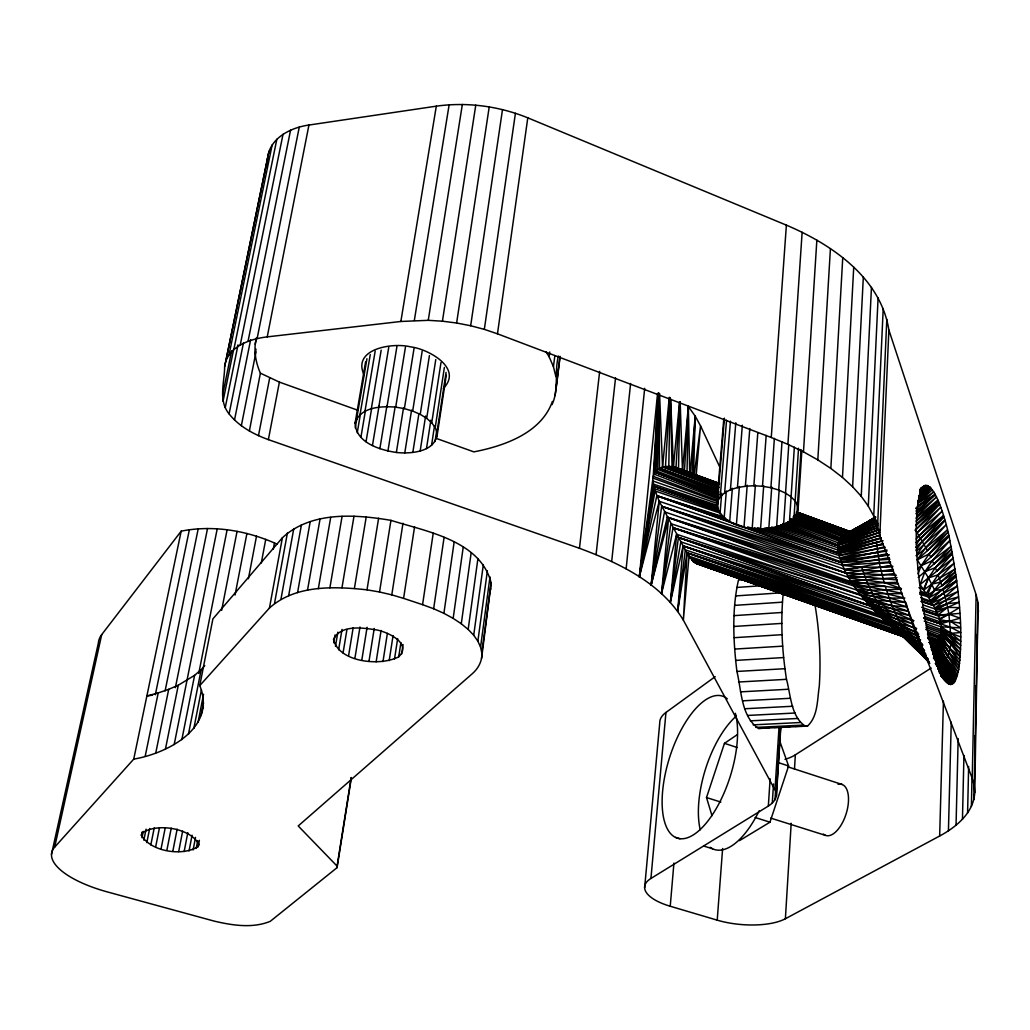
<?xml version="1.0" encoding="UTF-8"?>
<svg xmlns="http://www.w3.org/2000/svg" width="1030" height="1030" viewBox="0 0 1030 1030"><rect width="100%" height="100%" fill="white"/><g stroke="black" fill="none" stroke-linecap="round" stroke-linejoin="round"><path stroke-width="1.5" d="M929.009 661.608C900.774 630.939 862.445 608.151 844.24 569.139C840.145 559.329 832.755 543.801 843.158 535.355L875.23 518.708M776.414 792.559L683.366 620.176C660.848 582.748 618.953 562.934 579.465 548.295L268.367 439.63C253.573 434.235 239.012 426.459 229.098 413.893C217.935 400.413 224.592 382.194 224.643 366.59L267.62 157.847C269.899 137.788 290.988 127.501 308.936 125.042L436.308 106.167C467.131 101.867 498.984 106.142 527.785 117.832L786.379 225.145C831.764 244.355 880.65 277.714 888.877 330.025L976.131 594.748L978.037 602.705L974.753 792.637C973.646 812.902 956.213 827.077 939.656 836.012L785.388 918.747A50.393 19.004 4.8 0 1 717.215 920.163L670.234 906.246A50.689 19.338 5.2 0 1 650.934 878.461L768.329 806.078C772.951 803.22 777.328 798.405 776.414 792.559L780.65 726.742M249.376 431.016L260.384 373.169C255.607 362.212 253.329 349.762 256.418 338.033M815.103 605.498C819.545 632.175 821.065 659.38 819.275 686.366C817.189 699.512 818.142 715.979 807.778 725.802L805.331 726.202C790.757 716.391 790.783 694.89 786.495 679.324C782.079 651.243 780.483 622.584 783.122 594.233M365.624 361.71L355.08 423.124C355.981 442.887 380.031 450.02 396.37 452.466C410.996 454.114 437.068 451.913 436.965 432.42L446.067 372.397M658.788 393.344L657.681 469.41L655.041 472.113L653.239 476.349L639.334 576.736L659.239 501.275L654.295 488.555L652.904 480.997L718.116 503.76M670.015 397.516L668.805 466.397L718.116 484.911M805.331 726.202L758.582 728.48C741.008 716.571 741.51 690.358 736.914 671.457C733.27 641.188 731.764 610.03 738.458 580.07L744.78 579.62M679.903 401.829L678.525 468.47L718.489 483.649M687.01 472.281L688.349 406.515L695.211 416.146L700.542 425.879L720.202 467.981M971.393 806.426L971.998 777.689M974.753 792.637L974.251 785.504L972.243 778.294L976.131 594.748M973.801 799.628L974.123 783.585M974.895 746.699L975.127 735.472M975.925 696.962L976.157 685.735M976.955 647.239L977.225 634.416M974.251 785.504L978.037 602.705M967.595 812.992L968.625 766.475M956.046 825.223L958.17 738.587M962.458 819.275L963.938 755.389M948.424 830.824L951.257 722.197M939.656 836.012L943.441 701.185M693.563 474.264L695.211 416.146L690.049 473.646M658.543 393.331L656.033 470.89L719.146 494.529M337.093 867.633L337.08 866.101L298.211 825.957L472.345 673.672C478.268 668.483 482.426 660.964 481.795 652.917L491.156 582.903C480.405 540.454 426.51 531.583 390.937 520.356C355.067 514.266 311.06 511.176 282.375 537.776L212.888 618.914L199.769 685.594C216.982 727.798 167.774 753.355 133.733 759.11L54.654 847.162A80.816 29.072 10.4 0 0 107.622 891.993L213.867 921.026C232.098 925.339 252.376 928.635 270.259 921.335L337.093 867.633L351.397 777.599M658.389 393.524L655.041 472.113L717.485 497.194M972.243 778.294L879.813 535.806L877.586 525.931L886.817 319.3M879.813 535.806L888.877 330.025M877.586 525.931L873.736 516.004L883.212 308.575M481.551 658.569L491.156 582.903M873.736 516.004L868.29 506.116L878.088 297.915M868.29 506.116L861.247 496.344L871.457 287.409M861.247 496.344L852.621 486.752L863.32 277.134M658.247 393.331L653.973 474.032L716.79 498.456M852.621 486.752L842.476 477.431L853.728 267.182M679.723 401.88L676.015 467.581L719.648 483.765M842.476 477.431L830.85 468.444L842.746 257.642M691.89 474.598L695.211 416.146M658.144 393.434L653.239 476.349L717.807 500.541M830.85 468.444L817.82 459.895L830.425 248.591M669.616 397.529L665.47 466.564L719.133 487.435M684.384 471.753L688.349 406.515L689.688 473.646M785.388 918.747L791.195 823.266M794.478 769.153L795.34 754.836L931.159 668.045M775.049 788.813L779.079 726.614M774.998 799.795L775.719 788.607M723.794 418.759L716.623 505.215C725.017 533.514 774.045 534.673 793.95 518.425L795.083 500.799M793.95 518.425C798.714 513.828 799.241 506.232 795.134 501.031L798.533 448.23M776.388 796.254L780.817 727.373M796.86 514.369L801.057 449.569M798.07 509.979L801.816 450.998M817.82 459.895L803.477 451.835L816.854 240.106M768.329 806.078L770.131 778.796M789.443 521.978L794.349 447.175M772.281 803.091L773.53 783.959M803.477 451.835L787.911 444.355L802.138 232.265M795.134 501.031L791.092 496.846L785.542 493.125L788.748 445.012M783.585 524.901L785.723 492.971M785.542 493.125L778.706 490.023L782.002 441.87M776.62 527.064L779.118 490.409M787.911 444.355L771.264 437.505L786.379 225.145M778.706 490.023L770.904 487.705L774.38 438.394M768.831 528.377L771.74 486.984M929.742 643.892C957.333 635.729 928.803 597.851 920.099 584.551L924.953 571.714L932.33 560.655L949.802 540.66C948.553 528.635 928.313 453.728 917.962 502.215C913.134 545.166 919.146 588.671 927.554 630.798C928.558 640.943 948.038 714.086 958.711 669.513C964.183 626.536 958.003 582.903 949.802 540.66L917.601 568.83M770.904 487.705L762.496 486.263L766.178 435.368M760.578 528.789L763.681 485.851M716.623 505.215C719.635 488.993 740.184 486.199 753.857 485.761L757.797 432.819M752.196 528.287L755.402 484.963M745.372 486.237L749.789 428.531M744.021 526.897L747.201 485.182M717.215 920.163L722.622 848.527M736.411 524.682L739.385 486.521M729.691 521.708L732.356 488.297M737.441 487.654L742.334 425.21M724.618 492.997L730.45 421.193M724.142 518.116L726.33 491.04M730.425 489.945L735.793 422.802M920.279 640.493L879.478 615.708L687.049 552.852L689.031 556.174L683.366 620.176L687.049 552.852L889.508 624.618L909.439 639.282L920.666 645.72L884.422 620.279L924.412 650.934C916.468 640.995 913.958 627.36 909.58 615.477L882.002 609.786L683.096 545.913L687.049 552.852L677.676 611.215L683.096 545.913L659.239 501.275L841.458 562.612L889.972 559.251M717.575 500.812L724.412 418.18M717.447 509.696L718.502 496.911M720.266 496.679L726.562 420.24M719.996 514.06L721.695 493.319M670.234 906.246L673.929 863.076M266.937 165.521L267.62 157.847M696.203 474.946L700.542 425.879L694.13 475.873M644.638 887.731L659.741 722.957A48.874 21.656 4.8 0 1 665.947 712.464L715.193 676.646M650.934 878.461L665.947 712.464M901.379 589.224L870.981 590.319L856.355 589.25L906.001 602.524L876.208 600.22L862.741 597.464L909.58 615.477L908.344 611.228L676.633 534.274L670.388 602.305L683.096 545.913L873.453 609.67L918.734 634.171M718.644 483.688L682.478 470.491L688.349 406.515M718.747 492.997L657.681 469.41C663.809 465.315 671.921 465.818 678.525 468.47L719.082 483.405L673.427 466.925L679.543 401.829M676.633 534.274L661.53 593.538L668.47 519.378L651.153 584.989L659.239 501.275M718.142 488.233L662.535 467.131L669.268 397.4M657.565 393.434L639.334 576.736L656.831 495.739L724.064 517.047M626.137 568.869L644.69 388.297M611.691 561.453L630.605 383.521M596.087 554.578L615.541 377.907M579.465 548.295L599.666 371.379M977.933 615.258L978.5 610.597M904.894 598.095L889.212 598.057L860.655 594.889L678.384 537.441L670.388 602.305L680.817 541.832L869.809 605.704L916.327 629.291M436.179 438.355L473.864 451.874C504.237 445.951 541.214 433.115 552.415 401.43M552.016 404.61C559.277 389.25 554.076 372.075 558.44 356.032M555.119 395.623L559.676 358.955M556.432 386.25L560.14 356.341M677.676 611.215L685.323 549.865L879.478 615.708L922.957 645.063M555.878 376.568L553.445 366.706L549.132 356.779L549.737 352.002M553.445 366.706L554.848 355.608M896.383 575.242L846.235 573.131L667.298 517.202L651.153 584.989L661.659 506.322L841.458 562.612L887.371 553.767M481.795 652.917L480.572 647.098L477.869 641.188L487.383 570.736M480.572 647.098L489.997 576.864M477.869 641.188L473.723 635.265L483.34 564.607M473.723 635.265L468.174 629.42L477.92 558.595M771.264 437.505L497.477 333.823L527.785 117.832M468.174 629.42L461.286 623.768L471.173 552.762M461.286 623.768L453.161 618.373L463.217 547.226M925.957 627.502L941.059 632.999L950.716 644.033C949.866 651.527 947.574 662.972 938.291 663.758L933.45 658.003M497.477 333.823L484.345 329.368L515.412 113.274M453.161 618.373L443.904 613.339L454.14 542.063M484.345 329.368L470.671 325.75L502.498 109.605M443.904 613.339L433.656 608.743L444.085 537.364M433.656 608.743L422.57 604.674L433.218 533.205M470.671 325.75L456.625 323.008L489.224 106.888M398.739 656.78C412.721 643.287 386.482 631.12 375.062 629.691C361.646 627.682 340.634 624.695 333.501 639.373C338.844 662.573 380.74 666.487 398.739 656.78L400.902 642.604M431.544 445.411L434.428 426.42M436.965 432.42L435.227 427.566L444.381 367.427M401.649 654.024L403.091 644.561M435.059 441.535L436.746 430.437M436.9 437.145L446.286 375.178M422.57 604.674L403.593 598.366L414.575 526.806M426.497 448.591L430.862 420.15M394.516 659.007L397.657 638.587M435.227 427.566L431.75 422.802L440.982 362.56M382.98 661.595L387.383 633.373M420.176 450.973L425.596 415.991M389.185 660.642L393.074 635.523M431.75 422.802L426.69 418.335L435.767 359.586M224.643 366.59C227.231 346.582 249.891 338.909 267.234 336.874L400.863 321.476L428.261 320.33L442.424 321.193L475.77 105.176M376.143 661.827L381.074 630.502M412.824 452.44L418.798 414.33M403.593 598.366L391.786 594.864L402.988 523.24M426.69 418.335L420.24 414.356L429.42 355.556M391.786 594.864L379.529 591.993L390.937 520.356M368.985 661.337L374.225 628.467M337.08 866.101L351.153 777.56M404.777 452.943L411.575 410.107M420.24 414.356L412.682 411.073L422.184 351.101M428.261 320.33L462.341 104.481M361.8 660.166L367.092 627.296M396.37 452.466L403.49 408.06M412.682 411.073L404.378 408.627L413.996 348.629M387.937 451.024L395.16 406.631M354.899 658.325L359.985 627.013M355.08 423.124C360.23 406.863 381.448 405.949 395.7 407.133L405.447 347.149M199.769 685.594L269.448 608.022C295.507 584.628 334.377 586.353 367.002 589.83L378.615 518.206M414.343 320.42L449.132 104.815M348.552 655.917L353.174 627.708M343.054 653.033L346.943 629.51M354.41 588.413L366.242 516.815M379.864 448.681L386.907 405.872M400.863 321.476L436.308 106.167M387.023 406.657L396.898 346.711M333.733 642.81L335.059 634.931M335.471 646.338L337.84 632.175M378.77 407.236L388.748 347.329M372.448 445.539L379.066 405.872M338.625 649.801L342.024 629.381M360.899 437.377L365.444 410.545M371.302 408.807L381.177 350.123M366.036 441.716L371.611 408.614M341.973 587.744L353.998 516.21M329.883 587.834L342.089 516.39M360.011 414.665L370.272 354.577M357.256 432.703L360.487 413.725M364.955 411.331L375.178 351.14M356.676 418.656L366.95 358.698M355.286 427.875L357.178 416.79M318.322 588.697L330.707 517.369M896.95 582.323L852.544 583.753L673.028 527.733L661.53 593.538L670.788 523.652L852.544 583.753L902.28 593.319M307.494 590.306L320.034 519.107M297.567 592.623L310.223 521.592M288.67 595.61L301.442 524.759M274.521 603.387L287.422 532.922M280.958 599.215L293.795 528.557M651.153 584.989L664.479 511.859L846.235 573.131L891.066 565.406M269.448 608.022L282.375 537.776M273.259 549.248L274.431 542.952C245.398 530.334 212.45 524.927 181.177 531.158L101.713 634.609A77.096 33.836 11.2 0 0 98.365 642.977L51.5 854.333M261.285 562.972L265.74 539.334M248.41 578.744L256.509 536.154M142.011 832.163L141.368 835.304C151.049 851.836 182.426 856.574 198.185 846.608L199.382 840.326M189.044 851.012L192.069 835.214M268.367 439.63L279.4 382.117L260.384 373.169M193.125 849.969L195.52 837.416M196.215 848.475L197.709 840.622M184.151 851.565L187.808 832.639M235.046 595.031L246.904 533.489M172.834 851.166L177.147 829.099M198.082 722.184L203.541 694.259M201.056 715.528L203.489 703.052M221.656 610.275L237.055 531.364M202.743 708.498L203.361 705.37M258.466 435.677L269.654 378.113M178.679 851.617L182.658 831.12M188.426 734.287L201.146 669.693L204.764 665.612M267.234 336.874L308.936 125.042M166.886 850.226L171.225 828.159M193.846 728.455L201.429 689.842M241.329 425.751L256.007 351.951M181.847 739.669L194.593 675.358L201.146 669.693M161.066 848.836L165.122 828.339M198.751 673.414L227.102 529.806M150.818 844.948L154.268 827.734M174.173 744.574L217.214 528.854M155.633 847.046L159.405 828.12M257.114 338.613L299.279 127.076M255.105 353.856L256.032 349.183M143.84 840.171L146.067 829.189M175.37 687.692L207.532 528.506M165.457 748.99L178.306 685.195L194.593 675.358M146.827 842.63L149.672 828.519M248.037 341.355L290.563 130.192M234.505 419.995L250.625 339.771M225.248 407.584L238.02 344.87M155.775 752.891L168.701 689.327L178.306 685.195M240.222 345.011L283.031 134.273M141.998 837.699L143.273 831.416M229.098 413.893L243.453 342.964M225.969 360.423L269.049 151.165M145.179 756.278L158.208 692.933L168.701 689.327M229.059 354.681L272.152 144.908M222.609 394.954L231.647 350.844M223.059 401.211L233.655 349.363M233.836 349.492L276.838 139.217M165.083 690.95L198.211 528.789M877.933 523.266L876.826 530.54L837.969 544.909L784.435 523.601M155.324 694.761L189.378 529.678M133.733 759.11L181.177 531.158M255.183 344.277L256.47 338.046M54.654 847.162L101.713 634.609M141.368 835.304L141.998 833.103C156.676 822.7 190.576 827.901 198.945 844.446L198.185 846.608M489.598 592.984L490.872 588.774M712 815.696L706.503 797.555L724.451 743.351L737.364 734.609M739.463 840.647L769.964 822.185L788.594 765.96L779.118 739.321M918.065 573.839L921.219 565.663L929.163 553.87L947.87 532.24L917.292 559.805L928.481 577.881L934.738 590.435L929.176 597.786L956.703 581.126L932.137 602.949L921.515 599.215M919.893 592.675L927.528 595.147L931.751 584.139L938.124 574.83L953.188 558.015L920.099 584.551M916.159 555.685L924.142 544.226L944.896 520.665L915.644 547.368M915.979 550.29L922.417 541.188L943.866 517.111L916.005 542.488M919.648 594.117L928.803 597.143L940.699 582.092L954.977 568.959L939.437 578.448L924 589.881L928.481 577.881L935.33 567.659L951.527 549.119L918.219 577.392M916.327 544.265L920.653 538.239L943.416 515.554L916.7 537.403M916.198 539.076L942.051 511.24L917.086 532.703L927.528 550.574L947.33 529.922L916.442 555.891M916.082 508.678L933.708 491.825L917.936 503.503L919.352 505.138L935.292 494.619L916.005 513.416M915.284 530.115L940.686 507.275L917.086 532.703L915.284 530.115L939.617 504.378L915.85 525.545M915.657 525.403L938.536 501.661L916.34 521.231M919.919 592.533L927.528 595.147L941.896 585.748L939.437 578.448L954.076 563.281L938.124 574.83L928.481 577.881L923.537 589.212L918.966 587.654M921.232 601.481L933.476 605.447L945.064 596.666L957.308 585.954L930.708 600.387L956.072 576.465L941.896 585.748L955.402 571.805L940.699 582.092L931.751 584.139L926.356 593.319L920.318 591.169M874.444 517.807L849.428 532.896L875.616 516.983L861.647 525.776L841.626 536.527L793.461 518.476M443.312 388.387C463.513 368.122 427.862 348.719 410.391 346.84C392.855 342.346 351.243 348.681 364.324 375.474M916.52 516.635L936.502 497.001L916.352 514.112M916.237 520.948L937.892 500.065L915.953 518.154M948.579 535.175L929.163 553.87L917.292 559.805L925.854 547.355L946.055 524.901L916.494 551.192M917.653 500.992L931.056 488.169L918.824 497.889M917.936 503.503L932.317 489.752L917.743 501.108M922.417 541.188L944.742 520.124M915.825 525.455L939.27 503.464M952.081 551.964L935.33 567.659L924.953 571.714M918.58 497.657L930.026 487.126L918.786 495.868M915.953 511.06L935.292 494.619M915.915 508.009L935.098 494.246M919.854 492.919L928.481 485.928L919.829 492.108M918.696 495.778L929.717 486.817L919.854 493.731M919.854 491.349L927.296 485.413L919.842 490.756M941.896 585.748L955.827 574.65M924.052 610.661L937.789 615.116L947.6 607.352L959.02 602.318L946.827 603.825L934.712 607.97L957.939 591.49L932.137 602.949M919.906 490.113L926.15 485.272L919.906 489.701M932.33 560.655L950.973 546.299L933.85 564.144L932.33 560.655L921.219 565.663M920.112 489.224L925.198 485.465L922.674 487.216M863.938 524.798L867.711 522.159L846.634 533.952L874.509 517.794M921.734 487.718L924.322 485.903M922.558 487.242L925.069 485.49M869.191 521.927L871.753 520.189M920.884 488.31L923.485 486.585L920.794 488.336M934.738 590.435L943.017 589.392L956.6 580.341M858.647 527.643L875.513 516.957M943.017 589.392L944.085 593.035L931.249 601.314L920.678 597.645M858.389 527.643L866.32 522.558M875.552 517.176L869.024 521.335L875.5 517.24M863.848 524.605L867.711 522.159M960.424 623.15L939.334 619.648L959.458 607.649L947.6 607.352L935.845 610.417L958.518 596.937L945.991 600.258L933.476 605.447L921.296 601.275M865.02 523.124L843.158 535.355L793.885 516.275M874.818 518.142L845.257 534.364L874.728 518.077M875.127 518.605L844.973 534.441L795.611 515.773M862.677 524.734L844.008 534.931L875.655 519.39M875.603 519.584L841.626 536.527L876.247 520.562L840.892 537.351L877.032 521.785L840.081 538.407L790.834 519.287M944.085 593.035L947.6 607.352L936.798 612.58L921.67 607.288M959.87 613.391L948.926 614.253L939.141 618.966L923.987 613.829M789.521 521.335L839.386 539.578L877.032 521.837M946.827 603.825L935.227 609.039L923.06 604.945M877.019 521.798L840.39 537.918L791.053 518.927M789.791 521L839.386 539.578L876.504 523.858M787.577 521.811L838.781 541.008L877.47 525.532L839.386 539.578L790.242 520.601M775.487 526.884L837.918 547.78L879.697 532.471M879.762 529.497L838.266 542.887L786.122 522.751M838.781 541.008L877.097 527.952L838.407 542.359L879.865 529.781M879.517 535.175L838.047 549.286L881.165 537.802M879.697 532.304L837.931 545.578L777.006 525.918M754.076 527.643L839.167 555.556L882.98 543.66M881.165 538.342L838.291 551.282L882.787 540.905M925.172 618.876L940.429 623.858L960.166 618.142L948.926 614.253L937.789 615.116L922.623 609.94M837.969 544.909L876.646 533.27M837.918 547.78L879.62 535.484M884.744 546.763L839.811 557.822L886.997 551.063M876.594 539.179L838.124 550.162L771.599 527.064M158.208 692.933L146.878 695.971L152.504 695.173M888.98 554.745L840.57 560.153L886.946 549.943M882.787 540.724L838.536 552.762L769.397 527.836M757.681 527.708L838.678 553.38L882.98 544.226M901.417 588.606L884.075 582.465L879.414 563.281L876.929 545.578L883.225 544.303M889.418 557.655L842.566 565.393L661.659 506.322L846.235 573.131M839.167 555.556L885.079 547.587M893.319 569.371L847.548 575.5L897.259 579.942M877.65 552.402L840.042 558.595L747.677 526.909M758.582 728.48L769.243 727.682M941.059 632.999L960.642 649.389L951.025 638.896L948.926 614.253L938.085 615.889L922.803 610.88M898.16 584.152L849.093 578.229L894.619 573.581M890.461 561.878L842.566 565.393L861.724 567.324L892.753 566.835M888.993 555.041L841.162 561.865L656.831 495.739L725.197 518.167M926.047 623.82L950.999 633.296L960.745 632.549L950.626 627.283L923.768 618.167M880.187 567.041L892.688 566.114M736.849 587.435L762.213 585.658M897.001 577.598L850.741 580.972L901.392 588.89M735.549 595.932L781.667 592.765M734.609 605.383L782.427 602.164M734.042 615.631L781.95 612.477M733.849 626.472L781.834 623.395M734.055 637.699L782.079 634.686M734.635 649.08L782.684 646.158M735.6 660.41L783.637 657.565M736.914 671.457L784.912 668.702M738.562 682.015L786.495 679.324M740.506 691.864L788.349 689.25M742.694 700.825L790.435 698.276M745.102 708.73L792.714 706.258M747.677 715.438L795.134 713.018M750.368 720.846L797.658 718.476M753.11 724.85L800.233 722.519M890.525 562.74L879.414 563.281L844.767 570.195L893.474 571.058M755.866 727.412L802.808 725.107M774.058 727.45L790.113 726.665M794.928 726.433L807.778 725.802M903.349 597.735L854.372 586.495L885.259 586.366C894.233 613.829 906.516 641.535 928.223 661.363M902.254 593.679L872.655 593.64L858.415 591.993L907.147 606.902L908.344 611.228L880.019 606.644L867.299 602.872L912.181 623.716L886.096 615.889L874.457 610.7L918.927 636.81M881.036 570.839L893.435 570.607M926.987 658.84C900.246 636.978 877.509 609.554 865.136 577.032L848.553 577.328L667.298 517.202L852.544 583.753M924.232 621.129L940.944 626.781L960.617 627.94L949.93 620.923L939.952 621.798L924.837 616.506M753.857 485.761L762.496 486.263M869.384 586.997L854.063 586.07L673.028 527.733L860.655 594.889M867.878 583.662L851.205 581.718L667.298 517.202M442.424 321.193L456.625 323.008M928.442 639.373L936 642.089L956.896 677.019L933.618 643.158L955.544 680.379L930.837 643.75L954.089 682.658L940.892 663.294L932.794 653.69L951.617 684.435L936.901 663.719L935.459 663.487L949.802 684.396L937.686 668.097L949.454 684.319M395.7 407.133L404.378 408.627M367.002 589.83L379.529 591.993M905.37 637.351L696.254 563.436L903.078 636.501L696.254 563.436L693.332 561.62L689.031 556.174L889.508 624.618L926.356 655.801M872.655 593.64L857.05 590.229L673.028 527.733M916.649 628.377L900.426 623.678L876.916 613.198L890.332 621.708L917.704 632.536M869.809 605.704L678.384 537.441L865.033 600.258L892.173 605.692L907.147 606.902L906.374 603.979M675.577 837.39L680.019 838.755M703.683 846.042L712.554 848.772M861.093 595.456L876.208 600.22M755.106 817.498L769.964 822.185M706.503 797.555L720.871 802.087M770.723 818.103L825.506 835.382M717.627 506.76L653.664 486.109L639.334 576.736L655.054 490.975L720.305 513.159M724.451 743.351L737.351 747.548M778.217 762.586L788.594 765.96M787.615 766.758L842.231 784.512M717.356 505.408L653.252 484.048L639.334 576.736L654.295 488.555L719.275 511.408M778.397 525.751L837.931 545.578L782.916 523.485M913.662 620.562L865.033 600.258M717.614 507.52L653.664 486.109L718.335 509.631M919.095 636.643L903.967 630.257L881.886 618.013L687.049 552.852L886.959 622.519L907.597 636.398L921.979 643.557M889.508 624.618L690.28 558.067L898.083 631.609L693.332 561.62L901.714 635.291M764.312 528.12L838.678 553.38L876.71 542.321L876.929 545.578M924.914 652.93L892.057 626.678L690.28 558.067L897.027 630.386L927.18 658.556M727.991 520.15L656.831 495.739L841.458 562.612M661.659 506.322L844.24 569.139L861.724 567.324L865.136 577.032M899.95 632.896L693.332 561.62L901.237 634.467M717.163 508.163L653.664 486.109L716.79 508.872M691.812 560.05L898.083 631.622M780.302 525.455L837.931 545.578L782.594 524.051M696.254 563.436L902.357 635.665M766.127 527.875L838.678 553.38L767.981 527.682M694.812 562.753L901.701 635.304M678.384 537.441L882.002 609.786M931.004 646.415L954.836 681.628L932.266 643.557L929.24 642.463L932.266 643.557L956.188 678.976L934.854 642.669L957.565 674.779M928.339 637.686L937.351 641.072L958.17 672.268L946.171 659.02L937.03 641.33L928.004 638.034L937.03 641.33L958.711 669.513L940.004 637.171L927.94 632.884L940.004 637.171L959.96 660.23M879.478 615.708L683.096 545.913L877.843 614.15L890.332 621.708M927.966 638.111L937.03 641.33M711.009 567.788L727.605 573.723M735.175 576.375L745.746 580.122M748.771 581.203L780.483 592.469M783.508 593.538L812.207 603.747M818.245 605.885L904.34 636.476M923.768 617.897L940.429 623.858M926.073 625.841L941.188 631.236L960.81 641.265L950.999 633.296L940.944 626.781M895.83 632.935L900.349 634.557M738.24 577.547L904.585 637.004M735.15 576.427L904.211 636.785M922.7 609.696L937.789 615.116M279.4 382.117L357.783 410.236M921.425 601.108L933.476 605.447M927.412 634.029L939.463 638.381L959.188 666.577M690.422 473.942L694.941 475.59M710.043 481.062L717.588 483.791M797.581 512.785L850.407 531.931M919.996 592.417L927.528 595.147M797.992 512.721L850.497 531.918M797.014 512.296L851.256 532.098M710.069 481.152L714.601 482.813M799.241 513.751L806.799 516.506M811.331 518.167L818.889 520.935M821.901 522.03L838.536 528.12M841.549 529.214L849.106 531.982M652.956 478.1L717.627 501.687M780.779 524.734L837.931 545.578L782.375 524.746M895.778 632.716L900.31 634.364M718.309 485.98L665.47 466.564L717.73 486.791M795.289 514.279L848.128 533.707L795.945 514.948M718.116 489.817L659.496 468.302L659.084 393.421M793.255 517.382L842.862 535.587L793.667 516.442M718.502 495.34L655.041 472.113L717.498 496.975M929.704 641.317L934.236 642.977L945.257 660.217M882.324 618.438C893.976 627.399 906.864 634.738 920.614 639.952M796.86 512.103L851.295 532.085L797.297 512.168M718.554 483.791L672.062 466.68L670.453 399.151M798.057 513.03L850.548 532.343L796.37 512.232M927.927 635.974L938.485 639.875L947.78 656.162L938.742 639.476L949.068 652.685L959.612 663.487L940.738 634.931L925.751 629.343M718.837 484.01L672.062 466.68L718.309 484.293M797.31 513.069L850.136 532.626M717.962 486.031L665.47 466.564L717.833 486.366M718.502 483.958L672.062 466.68L718.58 484.255M796.396 512.953L850.329 533.025M929.253 642.437L932.266 643.557M718.193 490.293L659.496 468.302L718.966 491.864M718.296 495.829L655.041 472.113L717.601 496.28M950.999 633.296L960.81 636.978M797.323 514.64L848.128 533.707L797.4 514.395M796.615 513.725L847.626 532.999M793.267 516.764L842.862 535.587M928.249 632.163L940.21 636.733L950.059 648.63L960.243 656.805L950.716 644.033L940.738 634.931M928.056 632.587L940.004 637.171M717.794 490.744L659.496 468.302L717.704 490.898M790.319 520.137L839.386 539.578M913.726 620.832L884.023 612.876L872.037 608.125L886.096 615.889M274.431 542.952L277.109 544.291M917.756 638.909L920.266 640.428M924.58 650.471L911.28 642.025L887.397 622.918M941.15 629.073L951.051 636.154L960.758 645.398L941.188 631.236L960.475 653.2L950.716 644.033M881.886 618.013L894.658 627.167M925.867 654.192L903.477 636.836L892.057 626.678M903.722 636.54L914.267 646.055L928.3 661.672M886.959 622.519L899.061 632.24M927.798 658.453L894.594 628.583L926.073 656.007M928.867 661.891L906.889 639.591M892.431 626.974L903.477 636.836M906.812 639.269L927.875 659.895M914.988 647.072L928.017 659.007M918.657 651.501L927.695 660.14M927.155 659.921L907.108 639.128M928.687 661.814L907.366 638.729M939.373 672.732L941.51 674.908M929.871 663.423L911.434 642.72M940.738 675.088L942.914 677.418L940.815 675.139M928.236 661.453L919.236 651.012M909.387 640.66L914.267 646.055L912.425 643.711M942.167 677.186L944.291 679.568L942.244 677.212M907.031 639.398L910.018 642.772M918.438 649.904L928.79 661.814M941.806 676.787L944.819 680.251L940.738 675.397L946.995 682.736L941.278 675.32M940.622 675.32L945.669 681.345M924.464 656.033L926.485 658.44M939.527 672.719L948.257 683.727L938.935 671.225M923.936 655.968L925.79 658.363M939.18 671.354L948.862 684.023L937.686 668.316M932.794 653.69L953.664 683.173L931.197 649.055M950.587 684.564L935.459 663.487L950.729 684.538L936.901 663.719M938.291 663.758L952.699 683.972L939.617 663.629M943.21 662.097L955.402 680.663M930.566 645.153L954.565 682.066M546.055 351.861L549.132 356.779M930.85 646.48L940.892 663.294M938.124 574.83L939.437 578.448M947.6 607.352L948.926 614.253M670.646 398.958L673.427 466.925M659.573 393.499L662.535 467.131M680.16 401.855L682.478 470.491M735.369 713.301A74.495 31.763 -72.4 0 1 698.276 831.236A74.495 31.763 -72.4 0 1 665.56 772.5A74.495 31.763 -72.4 0 1 727.322 698.855M795.34 754.836A48.603 21.282 4.3 0 1 784.989 759.367M838.047 784.306A26.793 12.926 -72.6 0 1 846.415 812.902A26.793 12.926 -72.6 0 1 823.356 834.081M759.213 810.687A74.044 32.715 -72.5 0 1 710.069 847.278M700.233 829.755A74.044 32.715 -72.5 0 1 736.296 716.082M948.823 536.308L930.772 557.23L929.163 553.87L948.823 536.308M952.364 553.535L936.759 571.225L935.33 567.659L952.364 553.535"/></g></svg>
